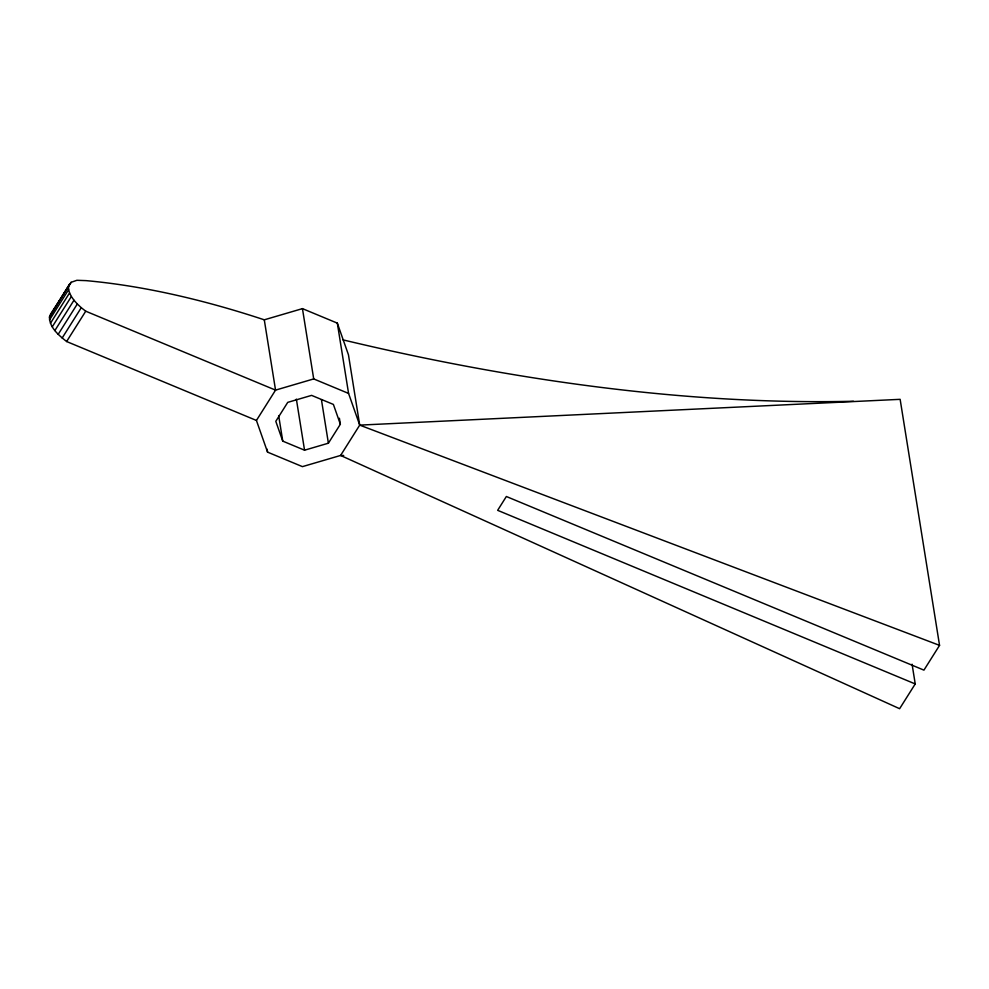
<?xml version="1.0" encoding="UTF-8"?>
<svg xmlns="http://www.w3.org/2000/svg" width="989" height="989" viewBox="0 0 989 989"><rect width="100%" height="100%" fill="white"/><g stroke="black" fill="none" stroke-linecap="round" stroke-linejoin="round"><path stroke-width="1.48" d="M49.45 317.036L71.109 282.322L76.882 280.295L86.031 280.629A640.959 281.828 32.2 0 1 264.286 319.818L302.449 308.63L337.323 323.131L348.462 354.816L359.712 425.122L340.599 455.447L302.436 466.635L267.562 452.134L256.423 420.449L66.622 341.526C58.944 335.407 49.487 327.742 49.45 317.036L69.403 284.251M71.109 282.322L50.291 314.576M49.499 319.966L68.612 289.641L68.562 286.711M50.451 323.267L69.564 292.942L68.612 289.641M52.256 326.827L71.369 296.502L69.564 292.942M54.865 330.561L73.977 300.236L71.369 296.502M58.203 334.319L77.315 303.994L73.977 300.236M62.159 338.015L81.271 307.69L77.315 303.994M66.622 341.526L85.734 311.201L275.548 390.123L313.711 378.923L348.573 393.424L359.712 425.122L939.55 645.372L923.936 670.134L506.356 496.503L497.652 510.324L915.233 683.943L899.619 708.705L340.599 455.447L343.678 455.484M256.423 420.449L275.548 390.123L264.286 319.818M340.352 424.244L333.392 404.427L311.597 395.377L287.737 402.362L275.795 421.314L282.755 441.131L304.55 450.193L328.397 443.196L340.352 424.244L339.388 418.236M359.712 425.122L900.138 399.333L939.55 645.372M81.271 307.69L85.734 311.201M912.068 664.2L915.233 683.943M337.323 323.131L348.573 393.424M321.425 399.63L328.397 443.196M302.449 308.63L313.711 378.923M296.366 399.123L304.55 450.193M278.663 415.59L282.755 441.131M267.092 449.142L267.562 452.134M853.433 401.25A1938.156 884.463 31 0 1 343.01 339.87"/></g></svg>
